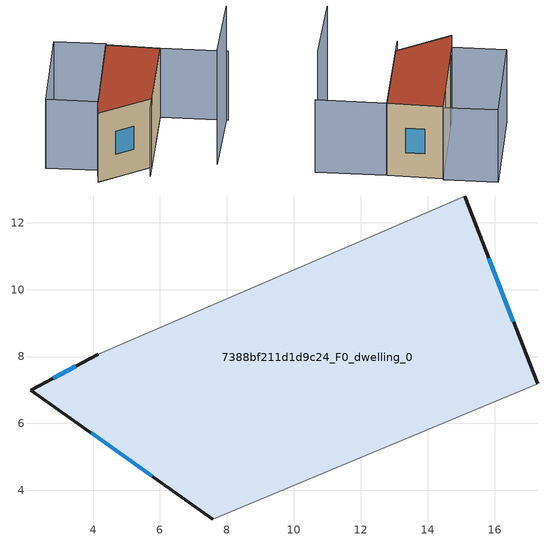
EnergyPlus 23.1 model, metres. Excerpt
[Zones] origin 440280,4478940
7388bf211d1d9c24_F0_dwelling_0
 floor ground (EU_floor_Construction): 17.28,7.19 15.11,12.8 5.68,8.73 4.16,8.07 2.15,7 7.58,3.14 z0
 wall outside (EU_wall_Construction): 15.11,12.8 17.28,7.19 / 7.58,3.14 2.15,7 4.16,8.07 z0:9
 wall adiabatic (EU_wall_Construction): 17.28,7.19 7.58,3.14 / 4.16,8.07 5.68,8.73 15.11,12.8 z0:9
 window (EU_Window_Construction): 15.83,10.94 16.56,9.05 / 5.78,4.42 3.95,5.72 / 2.81,7.35 3.49,7.71 z2.98:6.02
 roof outside (EU_roof_Construction): 15.11,12.8 17.28,7.19 7.58,3.14 2.15,7 4.16,8.07 5.68,8.73 z9
shading: 11.54,-2.94 19.98,0.33 z0:15; 5.83,2.42 17.28,7.19 / 17.28,7.19 20.2,0.19 / 15.3,12.88 4.27,8.13 / 4.27,8.13 1.97,13.46 / 1.97,13.46 13,18.21 / 13,18.21 15.3,12.88 z0:9
[Building]
EU S2 Campaign: North Axis=0; Terrain=City; Solar Distribution=FullExterior
[Site:Location]
Madrid: Latitude=40.5; Longitude=-3.5; Time Zone=1; Elevation=609
[SizingPeriod:WeatherFileDays]
AnnualSizingPeriod: Begin Month=1; Begin Day of Month=1; End Month=12; End Day of Month=31; Day of Week for Start Day=Monday; Use Weather File Daylight Saving Period=No; Use Weather File Rain and Snow Indicators=No
[MATERIAL]
EU_InternalMass_Material: Roughness=MediumRough; Thickness=0.1; Conductivity=1; Density=1800; Specific Heat=900; Thermal Absorptance=0.9; Solar Absorptance=0.7; Visible Absorptance=0.7
[MATERIAL:NOMASS] Roughness=MediumRough; Thermal Absorptance=0.9; Solar Absorptance=0.7; Visible Absorptance=0.7
Name | Thermal Resistance
EU_wall_NoMass | 0.609216
EU_roof_NoMass | 0.513268
EU_floor_NoMass | 0.568163
[WINDOWMATERIAL:SIMPLEGLAZINGSYSTEM]
EU_Window_SimpleGlazing: UFactor=5.50606; Solar Heat Gain Coefficient=0.85; Visible Transmittance=0.85
[CONSTRUCTION]
EU_wall_Construction: EU_wall_NoMass
EU_roof_Construction: EU_roof_NoMass
EU_floor_Construction: EU_floor_NoMass
EU_InternalMass_Construction: EU_InternalMass_Material
EU_Window_Construction: EU_Window_SimpleGlazing
[ZONE]
7388bf211d1d9c24_F0_dwelling_0: Type=1; Multiplier=1; Ceiling Height=autocalculate; Volume=661.48; Floor Area=autocalculate; Part of Total Floor Area=Yes
[INTERNALMASS]
7388bf211d1d9c24_F0_dwelling_0_EU_InternalMass: Construction=EU_InternalMass_Construction; Zone or ZoneList=7388bf211d1d9c24_F0_dwelling_0; Surface Area=73.4979
[OTHEREQUIPMENT]
EU_Step8_InternalGain_7388bf211d1d9c24_F0_dwelling_0_f000: Fuel Type=Electricity; Zone or ZoneList or Space or SpaceList=7388bf211d1d9c24_F0_dwelling_0; Schedule=EU_Step8_GainSchedule_7388bf211d1d9c24_F0_dwelling_0_f000; Design Level Calculation Method=Watts/Area; Power per Zone Floor Area=1; Fraction Latent=0; Fraction Radiant=0; Fraction Lost=0; Carbon Dioxide Generation Rate=0; EndUse Subcategory=EU_Step8_InternalGains
[ZONEVENTILATION:DESIGNFLOWRATE]
EU_ConstantAir_7388bf211d1d9c24_F0_dwelling_0: Zone or ZoneList or Space or SpaceList=7388bf211d1d9c24_F0_dwelling_0; Schedule=EU_AlwaysOn; Design Flow Rate Calculation Method=AirChanges/Hour; Air Changes per Hour=0.752966; Ventilation Type=Natural; Fan Pressure Rise=0; Fan Total Efficiency=1; Constant Term Coefficient=1; Temperature Term Coefficient=0; Velocity Term Coefficient=0; Velocity Squared Term Coefficient=0; Minimum Indoor Temperature=-100; Maximum Indoor Temperature=100; Delta Temperature=-100; Minimum Outdoor Temperature=-100; Maximum Outdoor Temperature=100; Maximum Wind Speed=40
[HVACTEMPLATE:THERMOSTAT]
EU_HeatOnly_7388bf211d1d9c24_F0_dwelling_0: Constant Heating Setpoint=20; Constant Cooling Setpoint=50
[HVACTEMPLATE:ZONE:IDEALLOADSAIRSYSTEM]
7388bf211d1d9c24_F0_dwelling_0: Template Thermostat=EU_HeatOnly_7388bf211d1d9c24_F0_dwelling_0; System Availability Schedule=EU_AlwaysOn; Maximum Heating Supply Air Temperature=50; Minimum Cooling Supply Air Temperature=13; Maximum Heating Supply Air Humidity Ratio=0.0156; Minimum Cooling Supply Air Humidity Ratio=0.0077; Heating Limit=NoLimit; Cooling Limit=NoLimit; Heating Availability Schedule=EU_AlwaysOn; Cooling Availability Schedule=EU_CoolingOff; Dehumidification Control Type=ConstantSensibleHeatRatio; Cooling Sensible Heat Ratio=0.7; Dehumidification Setpoint=60; Humidification Control Type=None; Humidification Setpoint=30; Outdoor Air Method=None; Outdoor Air Flow Rate per Person=0.00944; Outdoor Air Flow Rate per Zone Floor Area=0; Outdoor Air Flow Rate per Zone=0; Demand Controlled Ventilation Type=None; Outdoor Air Economizer Type=NoEconomizer; Heat Recovery Type=None; Sensible Heat Recovery Effectiveness=0.7; Latent Heat Recovery Effectiveness=0.65
[SIZING:ZONE]
7388bf211d1d9c24_F0_dwelling_0: Zone Cooling Design Supply Air Temperature Input Method=SupplyAirTemperature; Zone Cooling Design Supply Air Temperature=13; Zone Heating Design Supply Air Temperature Input Method=SupplyAirTemperature; Zone Heating Design Supply Air Temperature=50; Zone Cooling Design Supply Air Humidity Ratio=0.008; Zone Heating Design Supply Air Humidity Ratio=0.008; Cooling Design Air Flow Method=DesignDay; Cooling Design Air Flow Rate=0; Cooling Minimum Air Flow per Zone Floor Area=0.000762; Cooling Minimum Air Flow=0; Cooling Minimum Air Flow Fraction=0.2; Heating Design Air Flow Method=DesignDay; Heating Design Air Flow Rate=0; Heating Maximum Air Flow per Zone Floor Area=0.002032; Heating Maximum Air Flow=0.141576; Heating Maximum Air Flow Fraction=0.3; Account for Dedicated Outdoor Air System=No; Dedicated Outdoor Air System Control Strategy=NeutralSupplyAir; Dedicated Outdoor Air Low Setpoint Temperature for Design=autosize; Dedicated Outdoor Air High Setpoint Temperature for Design=autosize; Zone Load Sizing Method=Sensible Load Only No Latent Load; Zone Latent Cooling Design Supply Air Humidity Ratio Input Method=HumidityRatioDifference; Zone Cooling Design Supply Air Humidity Ratio Difference=0.005; Zone Latent Heating Design Supply Air Humidity Ratio Input Method=HumidityRatioDifference; Zone Humidification Design Supply Air Humidity Ratio Difference=0.005
[SCHEDULE:CONSTANT]
Name | Hourly Value
EU_AlwaysOn | 1
EU_CoolingOff | 0
[SCHEDULE:FILE]
EU_Step8_GainSchedule_7388bf211d1d9c24_F0_dwelling_0_f000: File=../../schedules/7388bf211d1d9c24/7388bf211d1d9c24_F0_dwelling_0_f000_gain.csv; Column Number=1; Rows to Skip at Top=0; Number of Hours of Data=8760; Column Separator=Comma; Interpolate to Timestep=No; Minutes per Item=60; Adjust Schedule for Daylight Savings=Yes
